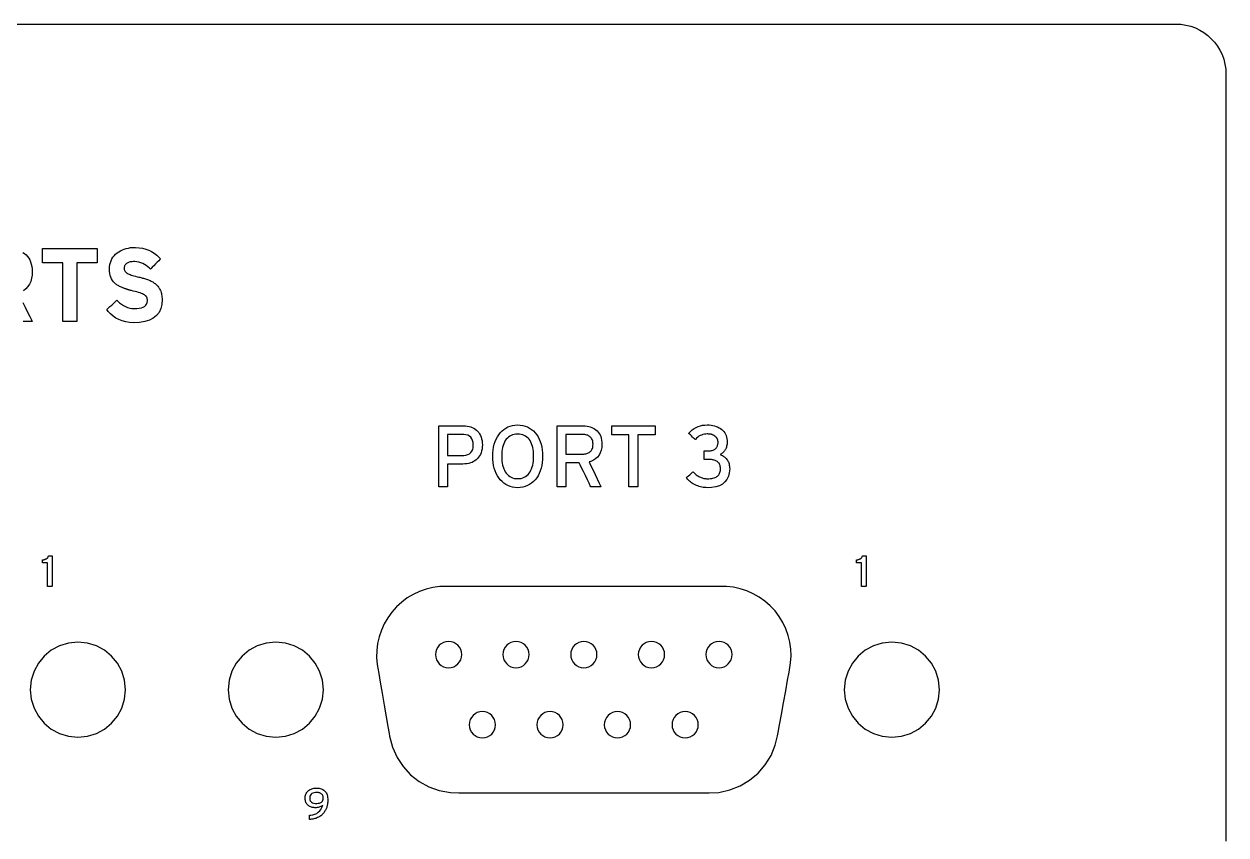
# Model space of a CAD drawing. Extents: x 1 to 47.7, y 0.2 to 35.
# Drawn here: x 41.326 to 43.246, y 13.82 to 15.115 of the extents above; entities that cross this region are included whole.
import ezdxf

# ---------------------------------------------------------------- set-up
doc = ezdxf.new("R2010")
doc.units = 0
doc.header["$MEASUREMENT"] = 0
doc.layers.add('8_0_____DWG', color=7, linetype='CONTINUOUS')

msp = doc.modelspace()

# ---------------------------------------------------------------- linework, layer by layer
at = {"layer": '8_0_____DWG'}
for points in [[(41.2717, 15.1152), (41.337, 15.1152), (41.4014, 15.1152), (41.4648, 15.1152), (41.5273, 15.1152), (41.5888, 15.1152), (41.6493, 15.1152), (41.7088, 15.1152), (41.7674, 15.1152), (41.8249, 15.1152), (41.8814, 15.1152), (41.9368, 15.1152), (41.9913, 15.1152), (42.0446, 15.1152), (42.0969, 15.1152), (42.148, 15.1152), (42.1981, 15.1152), (42.2471, 15.1152), (42.2949, 15.1152), (42.3416, 15.1152), (42.3872, 15.1152), (42.4316, 15.1152), (42.4748, 15.1152), (42.5168, 15.1152), (42.5577, 15.1152), (42.5973, 15.1152), (42.6357, 15.1152), (42.6729, 15.1152), (42.7088, 15.1152), (42.7435, 15.1152), (42.7769, 15.1152), (42.809, 15.1152), (42.8398, 15.1152), (42.8693, 15.1152), (42.8975, 15.1152), (42.9243, 15.1152), (42.9498, 15.1152), (42.974, 15.1152), (42.9968, 15.1152), (43.0182, 15.1152), (43.0382, 15.1152), (43.0568, 15.1152), (43.074, 15.1152), (43.0897, 15.1152), (43.104, 15.1152), (43.1169, 15.1152), (43.1283, 15.1152), (43.1382, 15.1152), (43.1466, 15.1152), (43.1535, 15.1152), (43.1589, 15.1152), (43.1628, 15.1152), (43.1651, 15.1152), (43.1659, 15.1152), (43.1741, 15.1148), (43.182, 15.1136), (43.1897, 15.1116), (43.1971, 15.1089), (43.2041, 15.1056), (43.2107, 15.1015), (43.2168, 15.0969), (43.2225, 15.0918), (43.2277, 15.0861), (43.2323, 15.0799), (43.2363, 15.0733), (43.2396, 15.0663), (43.2423, 15.059), (43.2443, 15.0513), (43.2455, 15.0434), (43.2459, 15.0352), (43.2459, 15.0348), (43.2459, 15.0337), (43.2459, 15.0318), (43.2459, 15.0292), (43.2459, 15.0258), (43.2459, 15.0217), (43.2459, 15.0169), (43.2459, 15.0114), (43.2459, 15.0052), (43.2459, 14.9982), (43.2459, 14.9906), (43.2459, 14.9822), (43.2459, 14.9732), (43.2459, 14.9635), (43.2459, 14.9531), (43.2459, 14.942), (43.2459, 14.9303), (43.2459, 14.9179), (43.2459, 14.9048), (43.2459, 14.8911), (43.2459, 14.8768), (43.2459, 14.8618), (43.2459, 14.8463), (43.2459, 14.83), (43.2459, 14.8132), (43.2459, 14.7958), (43.2459, 14.7777), (43.2459, 14.7591), (43.2459, 14.7398), (43.2459, 14.72), (43.2459, 14.6996), (43.2459, 14.6786), (43.2459, 14.657), (43.2459, 14.6349), (43.2459, 14.6122), (43.2459, 14.589), (43.2459, 14.5409), (43.2459, 14.4906), (43.2459, 14.4383), (43.2459, 14.3839), (43.2459, 14.3276), (43.2459, 14.2692), (43.2459, 14.209), (43.2459, 14.147), (43.2459, 14.0831), (43.2459, 14.0175), (43.2459, 13.9501), (43.2459, 13.8811), (43.2459, 13.8105)], [(41.3244, 14.7504), (41.3271, 14.7486), (41.3297, 14.7465), (41.3319, 14.7441), (41.3339, 14.7414), (41.3355, 14.7385), (41.3369, 14.7353), (41.338, 14.7319), (41.3388, 14.7282), (41.3394, 14.7243), (41.3396, 14.7201), (41.3394, 14.7144), (41.3385, 14.7091), (41.3371, 14.7042), (41.335, 14.6998), (41.3324, 14.6959), (41.3292, 14.6924), (41.3253, 14.6894)], [(41.4108, 14.7337), (41.4108, 14.64), (41.3882, 14.64), (41.3882, 14.7337), (41.3557, 14.7337), (41.3557, 14.7566), (41.4433, 14.7566), (41.4433, 14.7337), (41.4108, 14.7337)], [(41.3245, 14.6707), (41.3283, 14.663), (41.3321, 14.6553), (41.3355, 14.6483), (41.3381, 14.643), (41.3395, 14.6402), (41.3392, 14.64), (41.3372, 14.64), (41.3338, 14.64), (41.3296, 14.64), (41.3252, 14.64)], [(42.3066, 14.4592), (42.3066, 14.3762), (42.2925, 14.3762), (42.2925, 14.4592), (42.265, 14.4592), (42.265, 14.4734), (42.3341, 14.4734), (42.3341, 14.4592), (42.3066, 14.4592)]]:
    msp.add_lwpolyline(points, dxfattribs=at)
for points in [[(41.5468, 14.6752), (41.5463, 14.6675), (41.5447, 14.6607), (41.5419, 14.6548), (41.5379, 14.6498), (41.5328, 14.6456), (41.5266, 14.6424), (41.5191, 14.6401), (41.5105, 14.6386), (41.5013, 14.6381), (41.4949, 14.6386), (41.4888, 14.6396), (41.4831, 14.6411), (41.4779, 14.6431), (41.473, 14.6456), (41.4685, 14.6487), (41.4644, 14.6522), (41.4607, 14.6563), (41.4585, 14.6594), (41.4595, 14.6602), (41.4613, 14.6619), (41.4636, 14.6641), (41.4664, 14.6665), (41.4691, 14.669), (41.4716, 14.6713), (41.4735, 14.6731), (41.4746, 14.6741), (41.4761, 14.6728), (41.479, 14.6701), (41.482, 14.6677), (41.4851, 14.6657), (41.4883, 14.664), (41.4917, 14.6627), (41.4951, 14.6617), (41.4986, 14.6611), (41.5023, 14.6609), (41.5064, 14.6609), (41.5103, 14.6613), (41.5137, 14.662), (41.5166, 14.663), (41.5189, 14.6643), (41.5208, 14.666), (41.5222, 14.668), (41.523, 14.6704), (41.5234, 14.673), (41.5234, 14.6741), (41.5233, 14.6748), (41.5233, 14.6754), (41.5232, 14.676), (41.5231, 14.6766), (41.523, 14.6772), (41.5229, 14.6777), (41.5228, 14.6782), (41.5226, 14.6787), (41.5223, 14.6792), (41.522, 14.6796), (41.5216, 14.6801), (41.5213, 14.6805), (41.5208, 14.6809), (41.5204, 14.6814), (41.5199, 14.6818), (41.5194, 14.6822), (41.5187, 14.6827), (41.5174, 14.6834), (41.5158, 14.6842), (41.5139, 14.6849), (41.5118, 14.6857), (41.5094, 14.6865), (41.5067, 14.6873), (41.5038, 14.6881), (41.5006, 14.6888), (41.4979, 14.6895), (41.497, 14.6897), (41.4962, 14.6899), (41.4953, 14.6902), (41.4945, 14.6904), (41.4937, 14.6907), (41.4929, 14.6909), (41.4921, 14.6912), (41.4913, 14.6915), (41.4905, 14.6917), (41.4897, 14.6919), (41.489, 14.6922), (41.4882, 14.6924), (41.4874, 14.6927), (41.4866, 14.693), (41.4859, 14.6932), (41.4851, 14.6935), (41.4844, 14.6938), (41.4832, 14.6943), (41.4818, 14.6949), (41.4804, 14.6955), (41.479, 14.6962), (41.4778, 14.6969), (41.4765, 14.6976), (41.4753, 14.6984), (41.4742, 14.6992), (41.4731, 14.7), (41.4712, 14.7016), (41.4693, 14.7035), (41.4676, 14.7057), (41.4662, 14.7082), (41.465, 14.7109), (41.4641, 14.7138), (41.4634, 14.7169), (41.463, 14.7203), (41.4628, 14.724), (41.463, 14.7276), (41.4635, 14.731), (41.4642, 14.7342), (41.4653, 14.7372), (41.4666, 14.7401), (41.4683, 14.7427), (41.4702, 14.7452), (41.4725, 14.7475), (41.475, 14.7496), (41.4777, 14.7515), (41.4804, 14.7531), (41.4834, 14.7546), (41.4865, 14.7558), (41.4897, 14.7568), (41.4931, 14.7575), (41.4966, 14.7581), (41.5003, 14.7584), (41.5046, 14.7585), (41.5102, 14.758), (41.5156, 14.7572), (41.5207, 14.7559), (41.5256, 14.7541), (41.5301, 14.7519), (41.5344, 14.7492), (41.5385, 14.7461), (41.5422, 14.7425), (41.5443, 14.7401), (41.5433, 14.7391), (41.5414, 14.7372), (41.539, 14.7348), (41.5362, 14.732), (41.5335, 14.7293), (41.5311, 14.7269), (41.5292, 14.725), (41.5282, 14.7239), (41.5267, 14.7253), (41.5242, 14.7276), (41.5216, 14.7297), (41.5188, 14.7314), (41.516, 14.7329), (41.513, 14.7341), (41.5099, 14.735), (41.5067, 14.7356), (41.5034, 14.7358), (41.501, 14.7358), (41.4991, 14.7357), (41.4974, 14.7355), (41.4959, 14.7352), (41.4944, 14.7348), (41.4931, 14.7344), (41.492, 14.7339), (41.4909, 14.7334), (41.4901, 14.7328), (41.4893, 14.732), (41.4885, 14.7313), (41.4879, 14.7305), (41.4874, 14.7297), (41.487, 14.7289), (41.4867, 14.728), (41.4864, 14.7271), (41.4863, 14.7262), (41.4862, 14.7253), (41.4863, 14.7242), (41.4864, 14.7231), (41.4867, 14.722), (41.4872, 14.7211), (41.4877, 14.7202), (41.4884, 14.7193), (41.4893, 14.7185), (41.4902, 14.7178), (41.4913, 14.7172), (41.4925, 14.7165), (41.494, 14.7158), (41.4957, 14.7151), (41.4976, 14.7144), (41.4996, 14.7137), (41.5019, 14.7131), (41.5045, 14.7124), (41.5072, 14.7117), (41.5096, 14.7111), (41.5112, 14.7108), (41.5127, 14.7104), (41.5143, 14.71), (41.5158, 14.7096), (41.5174, 14.7092), (41.5189, 14.7088), (41.5205, 14.7083), (41.522, 14.7078), (41.5235, 14.7073), (41.525, 14.7068), (41.5264, 14.7062), (41.5278, 14.7055), (41.5292, 14.7048), (41.5306, 14.7041), (41.5319, 14.7033), (41.5332, 14.7025), (41.5344, 14.7016), (41.5357, 14.7007), (41.5368, 14.6997), (41.538, 14.6987), (41.539, 14.6976), (41.54, 14.6964), (41.541, 14.6952), (41.5418, 14.694), (41.5427, 14.6927), (41.5434, 14.6914), (41.5442, 14.6899), (41.5448, 14.6884), (41.5453, 14.6867), (41.5458, 14.685), (41.5461, 14.6832), (41.5464, 14.6813), (41.5466, 14.6794), (41.5468, 14.6774)], [(42.1546, 14.4249), (42.1544, 14.4197), (42.1539, 14.4148), (42.1532, 14.4101), (42.1522, 14.4057), (42.1508, 14.4015), (42.1492, 14.3976), (42.1473, 14.3939), (42.1451, 14.3905), (42.1426, 14.3873), (42.1399, 14.3844), (42.137, 14.3819), (42.1338, 14.3797), (42.1304, 14.378), (42.1268, 14.3766), (42.123, 14.3756), (42.1189, 14.3749), (42.1146, 14.3747), (42.1104, 14.3749), (42.1064, 14.3756), (42.1026, 14.3766), (42.099, 14.378), (42.0957, 14.3797), (42.0926, 14.3819), (42.0897, 14.3844), (42.087, 14.3873), (42.0845, 14.3905), (42.0823, 14.3939), (42.0803, 14.3976), (42.0787, 14.4015), (42.0773, 14.4057), (42.0763, 14.4101), (42.0755, 14.4148), (42.075, 14.4197), (42.0748, 14.4249), (42.075, 14.43), (42.0755, 14.435), (42.0763, 14.4397), (42.0773, 14.4441), (42.0787, 14.4483), (42.0803, 14.4523), (42.0823, 14.456), (42.0845, 14.4594), (42.087, 14.4626), (42.0897, 14.4655), (42.0926, 14.4679), (42.0957, 14.47), (42.099, 14.4718), (42.1026, 14.4731), (42.1064, 14.4741), (42.1104, 14.4747), (42.1146, 14.475), (42.1189, 14.4747), (42.123, 14.4741), (42.1268, 14.4731), (42.1304, 14.4718), (42.1338, 14.47), (42.137, 14.4679), (42.1399, 14.4655), (42.1426, 14.4626), (42.1451, 14.4594), (42.1473, 14.456), (42.1492, 14.4523), (42.1508, 14.4483), (42.1522, 14.4441), (42.1532, 14.4397), (42.1539, 14.435), (42.1544, 14.43)], [(42.4533, 14.4051), (42.4527, 14.3987), (42.4513, 14.393), (42.449, 14.3881), (42.4458, 14.3839), (42.4418, 14.3805), (42.4369, 14.3779), (42.4311, 14.3761), (42.4244, 14.375), (42.4177, 14.3747), (42.4154, 14.3748), (42.4131, 14.375), (42.4109, 14.3753), (42.4087, 14.3757), (42.4065, 14.3762), (42.4044, 14.3769), (42.4022, 14.3776), (42.4001, 14.3784), (42.398, 14.3793), (42.396, 14.3803), (42.3941, 14.3814), (42.3923, 14.3826), (42.3906, 14.3839), (42.389, 14.3853), (42.3875, 14.3867), (42.3861, 14.3882), (42.3848, 14.3898), (42.3842, 14.3909), (42.3849, 14.3914), (42.3861, 14.3925), (42.3877, 14.3939), (42.3895, 14.3955), (42.3913, 14.3971), (42.3929, 14.3985), (42.3941, 14.3995), (42.3948, 14.4001), (42.3955, 14.3995), (42.3966, 14.3983), (42.3977, 14.3972), (42.3988, 14.3962), (42.4, 14.3952), (42.4012, 14.3943), (42.4025, 14.3935), (42.4038, 14.3927), (42.4051, 14.392), (42.4065, 14.3914), (42.4079, 14.3909), (42.4093, 14.3904), (42.4107, 14.39), (42.4121, 14.3897), (42.4136, 14.3894), (42.415, 14.3892), (42.4164, 14.3891), (42.4178, 14.3891), (42.4201, 14.3891), (42.4225, 14.3892), (42.4246, 14.3895), (42.4266, 14.3899), (42.4284, 14.3904), (42.4301, 14.391), (42.4316, 14.3917), (42.4329, 14.3925), (42.4341, 14.3934), (42.435, 14.3944), (42.4359, 14.3954), (42.4366, 14.3966), (42.4373, 14.3978), (42.4378, 14.3992), (42.4382, 14.4006), (42.4385, 14.4021), (42.4386, 14.4037), (42.4387, 14.4053), (42.4386, 14.407), (42.4383, 14.4085), (42.438, 14.41), (42.4376, 14.4113), (42.437, 14.4125), (42.4363, 14.4137), (42.4355, 14.4147), (42.4346, 14.4156), (42.4336, 14.4165), (42.4325, 14.4172), (42.4313, 14.4178), (42.43, 14.4183), (42.4287, 14.4188), (42.4272, 14.4192), (42.4257, 14.4194), (42.4242, 14.4196), (42.4225, 14.4197), (42.4215, 14.4197), (42.4209, 14.4197), (42.4199, 14.4197), (42.4186, 14.4197), (42.4172, 14.4197), (42.4157, 14.4197), (42.4144, 14.4197), (42.4134, 14.4197), (42.4128, 14.4197), (42.4127, 14.4199), (42.4127, 14.4209), (42.4127, 14.4226), (42.4127, 14.4247), (42.4127, 14.4271), (42.4127, 14.4294), (42.4127, 14.4315), (42.4127, 14.433), (42.4127, 14.4338), (42.4129, 14.4338), (42.4136, 14.4338), (42.4147, 14.4338), (42.4161, 14.4338), (42.4175, 14.4338), (42.4189, 14.4338), (42.4202, 14.4338), (42.421, 14.4338), (42.4214, 14.4338), (42.4227, 14.4338), (42.4241, 14.434), (42.4254, 14.4342), (42.4267, 14.4346), (42.4278, 14.435), (42.4289, 14.4356), (42.4298, 14.4362), (42.4307, 14.437), (42.4315, 14.4378), (42.4322, 14.4387), (42.4328, 14.4396), (42.4333, 14.4406), (42.4338, 14.4416), (42.4341, 14.4427), (42.4344, 14.4438), (42.4346, 14.4449), (42.4347, 14.4461), (42.4347, 14.4472), (42.4347, 14.4477), (42.4347, 14.4482), (42.4347, 14.4487), (42.4346, 14.4492), (42.4345, 14.4497), (42.4344, 14.4502), (42.4343, 14.4508), (42.4342, 14.4513), (42.434, 14.4518), (42.4338, 14.4524), (42.4335, 14.4529), (42.4332, 14.4534), (42.4329, 14.4539), (42.4326, 14.4544), (42.4322, 14.4548), (42.4318, 14.4553), (42.4314, 14.4557), (42.4309, 14.4562), (42.4304, 14.4566), (42.4299, 14.4571), (42.4293, 14.4575), (42.4288, 14.4579), (42.4281, 14.4583), (42.4275, 14.4586), (42.4268, 14.4589), (42.426, 14.4593), (42.4253, 14.4595), (42.4244, 14.4598), (42.4236, 14.46), (42.4226, 14.4602), (42.4217, 14.4603), (42.4206, 14.4604), (42.4196, 14.4605), (42.4185, 14.4606), (42.4173, 14.4606), (42.4152, 14.4605), (42.4129, 14.4602), (42.4106, 14.4597), (42.4084, 14.4589), (42.4063, 14.458), (42.4042, 14.4568), (42.4023, 14.4554), (42.4004, 14.4537), (42.3986, 14.4518), (42.3981, 14.4518), (42.3972, 14.4527), (42.3958, 14.4541), (42.3941, 14.4557), (42.3924, 14.4574), (42.3907, 14.4591), (42.3893, 14.4605), (42.3883, 14.4615), (42.3879, 14.4618), (42.3906, 14.4646), (42.3935, 14.467), (42.3965, 14.4692), (42.3997, 14.471), (42.403, 14.4724), (42.4065, 14.4736), (42.4101, 14.4744), (42.4138, 14.4748), (42.4176, 14.475), (42.4207, 14.4749), (42.4236, 14.4746), (42.4264, 14.4741), (42.429, 14.4735), (42.4316, 14.4727), (42.434, 14.4717), (42.4363, 14.4706), (42.4385, 14.4692), (42.4406, 14.4678), (42.4425, 14.4661), (42.4442, 14.4643), (42.4456, 14.4623), (42.4468, 14.4602), (42.4478, 14.4579), (42.4485, 14.4555), (42.449, 14.4529), (42.4493, 14.4502), (42.4494, 14.4478), (42.4492, 14.4459), (42.4491, 14.4441), (42.4488, 14.4425), (42.4485, 14.4409), (42.4481, 14.4394), (42.4476, 14.438), (42.447, 14.4368), (42.4464, 14.4356), (42.4457, 14.4345), (42.4449, 14.4334), (42.4441, 14.4324), (42.4432, 14.4314), (42.4423, 14.4306), (42.4414, 14.4297), (42.4404, 14.4289), (42.4393, 14.4282), (42.4383, 14.4275), (42.439, 14.427), (42.4405, 14.4265), (42.4419, 14.4259), (42.4432, 14.4251), (42.4445, 14.4243), (42.4457, 14.4234), (42.4468, 14.4224), (42.4478, 14.4212), (42.4488, 14.42), (42.4497, 14.4187), (42.4505, 14.4173), (42.4512, 14.4159), (42.4518, 14.4143), (42.4523, 14.4126), (42.4527, 14.4109), (42.453, 14.4091), (42.4532, 14.4071)], [(42.0583, 14.443), (42.0581, 14.4396), (42.0578, 14.4364), (42.0571, 14.4334), (42.0563, 14.4306), (42.0552, 14.428), (42.0539, 14.4255), (42.0524, 14.4233), (42.0506, 14.4213), (42.0487, 14.4195), (42.0465, 14.4178), (42.0443, 14.4164), (42.0418, 14.4152), (42.0393, 14.4143), (42.0365, 14.4135), (42.0336, 14.4129), (42.0306, 14.4126), (42.0274, 14.4125), (42.0263, 14.4125), (42.024, 14.4125), (42.0206, 14.4125), (42.0165, 14.4125), (42.0122, 14.4125), (42.0082, 14.4125), (42.0049, 14.4125), (42.0029, 14.4125), (42.0025, 14.4123), (42.0025, 14.4101), (42.0025, 14.4058), (42.0025, 14.4003), (42.0025, 14.394), (42.0025, 14.3878), (42.0025, 14.3823), (42.0025, 14.3782), (42.0025, 14.3763), (42.0021, 14.3762), (42.0009, 14.3762), (41.999, 14.3762), (41.9968, 14.3762), (41.9943, 14.3762), (41.9921, 14.3762), (41.9902, 14.3762), (41.989, 14.3762), (41.9886, 14.3764), (41.9886, 14.3816), (41.9886, 14.3925), (41.9886, 14.4072), (41.9886, 14.4239), (41.9886, 14.4407), (41.9886, 14.4557), (41.9886, 14.4671), (41.9886, 14.473), (41.9893, 14.4734), (41.9925, 14.4734), (41.9977, 14.4734), (42.0041, 14.4734), (42.011, 14.4734), (42.0176, 14.4734), (42.0231, 14.4734), (42.0268, 14.4734), (42.0284, 14.4734), (42.0314, 14.4733), (42.0343, 14.473), (42.0371, 14.4724), (42.0397, 14.4717), (42.0422, 14.4708), (42.0445, 14.4696), (42.0467, 14.4683), (42.0488, 14.4667), (42.0507, 14.4649), (42.0525, 14.4629), (42.054, 14.4607), (42.0553, 14.4583), (42.0563, 14.4556), (42.0572, 14.4528), (42.0578, 14.4497), (42.0581, 14.4465)], [(42.0439, 14.443), (42.0436, 14.4468), (42.0428, 14.4501), (42.0416, 14.4529), (42.0399, 14.4553), (42.0377, 14.4571), (42.0351, 14.4585), (42.032, 14.4593), (42.0285, 14.4597), (42.0271, 14.4597), (42.0246, 14.4597), (42.0209, 14.4597), (42.0165, 14.4597), (42.0119, 14.4597), (42.0077, 14.4597), (42.0044, 14.4597), (42.0026, 14.4597), (42.0025, 14.4592), (42.0025, 14.4564), (42.0025, 14.4517), (42.0025, 14.446), (42.0025, 14.4399), (42.0025, 14.4341), (42.0025, 14.4295), (42.0025, 14.4267), (42.0026, 14.4261), (42.0044, 14.4261), (42.0077, 14.4261), (42.0119, 14.4261), (42.0165, 14.4261), (42.0209, 14.4261), (42.0246, 14.4261), (42.0271, 14.4261), (42.0285, 14.4262), (42.0321, 14.4266), (42.0353, 14.4275), (42.0379, 14.4288), (42.0401, 14.4307), (42.0417, 14.4331), (42.0429, 14.4359), (42.0437, 14.4392)], [(42.1402, 14.4249), (42.1401, 14.4287), (42.1398, 14.4323), (42.1394, 14.4357), (42.1388, 14.439), (42.138, 14.442), (42.137, 14.4448), (42.1358, 14.4475), (42.1345, 14.4499), (42.133, 14.4521), (42.1313, 14.454), (42.1294, 14.4557), (42.1274, 14.4571), (42.1252, 14.4583), (42.1228, 14.4592), (42.1202, 14.4599), (42.1175, 14.4603), (42.1146, 14.4605), (42.1118, 14.4603), (42.1091, 14.4599), (42.1066, 14.4592), (42.1043, 14.4583), (42.1021, 14.4571), (42.1001, 14.4557), (42.0983, 14.454), (42.0966, 14.4521), (42.095, 14.4499), (42.0937, 14.4475), (42.0925, 14.4448), (42.0915, 14.442), (42.0907, 14.439), (42.09, 14.4357), (42.0896, 14.4323), (42.0893, 14.4287), (42.0892, 14.4249), (42.0893, 14.4211), (42.0896, 14.4175), (42.09, 14.4141), (42.0907, 14.4109), (42.0915, 14.4079), (42.0925, 14.4051), (42.0937, 14.4025), (42.095, 14.4001), (42.0966, 14.3979), (42.0983, 14.3958), (42.1001, 14.3941), (42.1021, 14.3926), (42.1043, 14.3914), (42.1066, 14.3904), (42.1091, 14.3897), (42.1118, 14.3893), (42.1146, 14.3892), (42.1175, 14.3893), (42.1202, 14.3897), (42.1228, 14.3904), (42.1252, 14.3914), (42.1274, 14.3926), (42.1294, 14.3941), (42.1313, 14.3958), (42.133, 14.3979), (42.1345, 14.4001), (42.1358, 14.4025), (42.137, 14.4051), (42.138, 14.4079), (42.1388, 14.4109), (42.1394, 14.4141), (42.1398, 14.4175), (42.1401, 14.4211)], [(42.2493, 14.4444), (42.249, 14.4392), (42.2481, 14.4345), (42.2466, 14.4304), (42.2447, 14.4267), (42.2422, 14.4235), (42.2391, 14.4208), (42.2356, 14.4185), (42.2315, 14.4168), (42.2287, 14.4158), (42.2299, 14.4133), (42.2321, 14.4087), (42.2351, 14.4026), (42.2383, 14.3958), (42.2416, 14.389), (42.2445, 14.383), (42.2467, 14.3786), (42.2477, 14.3764), (42.2475, 14.3762), (42.2461, 14.3762), (42.244, 14.3762), (42.2413, 14.3762), (42.2385, 14.3762), (42.2358, 14.3762), (42.2336, 14.3762), (42.232, 14.3762), (42.2315, 14.3763), (42.2307, 14.3779), (42.2288, 14.3819), (42.2261, 14.3875), (42.2229, 14.394), (42.2197, 14.4006), (42.2168, 14.4066), (42.2145, 14.4114), (42.2131, 14.4143), (42.2127, 14.4147), (42.2113, 14.4147), (42.2087, 14.4147), (42.2054, 14.4147), (42.2017, 14.4147), (42.1981, 14.4147), (42.195, 14.4147), (42.1927, 14.4147), (42.1916, 14.4147), (42.1916, 14.4137), (42.1916, 14.4103), (42.1916, 14.4051), (42.1916, 14.3988), (42.1916, 14.3921), (42.1916, 14.3859), (42.1916, 14.3806), (42.1916, 14.3772), (42.1916, 14.3762), (42.1909, 14.3762), (42.1894, 14.3762), (42.1874, 14.3762), (42.185, 14.3762), (42.1826, 14.3762), (42.1805, 14.3762), (42.1788, 14.3762), (42.1779, 14.3762), (42.1778, 14.3774), (42.1778, 14.3845), (42.1778, 14.3966), (42.1778, 14.4119), (42.1778, 14.4287), (42.1778, 14.445), (42.1778, 14.4591), (42.1778, 14.4692), (42.1778, 14.4734), (42.1791, 14.4734), (42.1829, 14.4734), (42.1887, 14.4734), (42.1955, 14.4734), (42.2026, 14.4734), (42.2093, 14.4734), (42.2148, 14.4734), (42.2182, 14.4734), (42.2199, 14.4734), (42.2227, 14.4733), (42.2255, 14.4729), (42.2282, 14.4724), (42.2307, 14.4717), (42.2331, 14.4708), (42.2354, 14.4698), (42.2376, 14.4685), (42.2397, 14.4671), (42.2417, 14.4654), (42.2435, 14.4635), (42.245, 14.4614), (42.2463, 14.4591), (42.2473, 14.4566), (42.2482, 14.4539), (42.2488, 14.4509), (42.2492, 14.4477)], [(42.2351, 14.444), (42.235, 14.4458), (42.2348, 14.4474), (42.2345, 14.449), (42.234, 14.4505), (42.2335, 14.4518), (42.2328, 14.4531), (42.2321, 14.4542), (42.2312, 14.4552), (42.2302, 14.4562), (42.2291, 14.457), (42.2279, 14.4578), (42.2266, 14.4584), (42.2252, 14.4589), (42.2237, 14.4593), (42.2222, 14.4595), (42.2205, 14.4597), (42.219, 14.4597), (42.2177, 14.4597), (42.2146, 14.4597), (42.2105, 14.4597), (42.2057, 14.4597), (42.2009, 14.4597), (42.1966, 14.4597), (42.1933, 14.4597), (42.1917, 14.4597), (42.1916, 14.4591), (42.1916, 14.4564), (42.1916, 14.4521), (42.1916, 14.4468), (42.1916, 14.4413), (42.1916, 14.436), (42.1916, 14.4317), (42.1916, 14.429), (42.1917, 14.4284), (42.1933, 14.4284), (42.1966, 14.4284), (42.2009, 14.4284), (42.2057, 14.4284), (42.2105, 14.4284), (42.2146, 14.4284), (42.2177, 14.4284), (42.219, 14.4284), (42.2205, 14.4284), (42.2221, 14.4286), (42.2237, 14.4288), (42.2251, 14.4292), (42.2265, 14.4297), (42.2277, 14.4303), (42.2289, 14.431), (42.23, 14.4318), (42.231, 14.4327), (42.232, 14.4337), (42.2328, 14.4348), (42.2334, 14.436), (42.234, 14.4374), (42.2345, 14.4389), (42.2348, 14.4404), (42.235, 14.4421)], [(41.364, 14.2172), (41.364, 14.2187), (41.364, 14.2224), (41.364, 14.2279), (41.364, 14.2342), (41.364, 14.2407), (41.364, 14.2467), (41.364, 14.2514), (41.364, 14.2541), (41.364, 14.2545), (41.3634, 14.2545), (41.3623, 14.2545), (41.361, 14.2545), (41.3595, 14.2545), (41.3581, 14.2545), (41.3569, 14.2545), (41.356, 14.2545), (41.3557, 14.2545), (41.3557, 14.2547), (41.3557, 14.2552), (41.3557, 14.2559), (41.3557, 14.2568), (41.3557, 14.2577), (41.3557, 14.2585), (41.3557, 14.2591), (41.3557, 14.2595), (41.3561, 14.2595), (41.357, 14.2596), (41.3578, 14.2598), (41.3586, 14.2599), (41.3593, 14.2601), (41.3601, 14.2604), (41.3608, 14.2606), (41.3614, 14.2609), (41.3621, 14.2612), (41.3627, 14.2616), (41.3632, 14.262), (41.3637, 14.2624), (41.3641, 14.2629), (41.3645, 14.2635), (41.3648, 14.2641), (41.3651, 14.2647), (41.3653, 14.2654), (41.3654, 14.2658), (41.3659, 14.2658), (41.3666, 14.2658), (41.3675, 14.2658), (41.3685, 14.2658), (41.3695, 14.2658), (41.3703, 14.2658), (41.3709, 14.2658), (41.3711, 14.2658), (41.3711, 14.264), (41.3711, 14.259), (41.3711, 14.2519), (41.3711, 14.2437), (41.3711, 14.2352), (41.3711, 14.2274), (41.3711, 14.2212), (41.3711, 14.2177), (41.371, 14.2172), (41.3705, 14.2172), (41.3696, 14.2172), (41.3685, 14.2172), (41.3673, 14.2172), (41.3661, 14.2172), (41.365, 14.2172), (41.3643, 14.2172)], [(42.664, 14.2172), (42.664, 14.2187), (42.664, 14.2224), (42.664, 14.2279), (42.664, 14.2342), (42.664, 14.2407), (42.664, 14.2467), (42.664, 14.2514), (42.664, 14.2541), (42.664, 14.2545), (42.6633, 14.2545), (42.6623, 14.2545), (42.661, 14.2545), (42.6595, 14.2545), (42.6581, 14.2545), (42.6569, 14.2545), (42.656, 14.2545), (42.6557, 14.2545), (42.6557, 14.2547), (42.6557, 14.2552), (42.6557, 14.2559), (42.6557, 14.2568), (42.6557, 14.2577), (42.6557, 14.2585), (42.6557, 14.2591), (42.6557, 14.2595), (42.6561, 14.2595), (42.657, 14.2596), (42.6578, 14.2598), (42.6586, 14.2599), (42.6593, 14.2601), (42.6601, 14.2604), (42.6608, 14.2606), (42.6614, 14.2609), (42.6621, 14.2612), (42.6627, 14.2616), (42.6632, 14.262), (42.6637, 14.2624), (42.6641, 14.2629), (42.6645, 14.2635), (42.6648, 14.2641), (42.6651, 14.2647), (42.6653, 14.2654), (42.6654, 14.2658), (42.6658, 14.2658), (42.6666, 14.2658), (42.6675, 14.2658), (42.6685, 14.2658), (42.6695, 14.2658), (42.6703, 14.2658), (42.6709, 14.2658), (42.6711, 14.2658), (42.6711, 14.264), (42.6711, 14.259), (42.6711, 14.2519), (42.6711, 14.2437), (42.6711, 14.2352), (42.6711, 14.2274), (42.6711, 14.2212), (42.6711, 14.2177), (42.671, 14.2172), (42.6705, 14.2172), (42.6696, 14.2172), (42.6685, 14.2172), (42.6673, 14.2172), (42.6661, 14.2172), (42.665, 14.2172), (42.6643, 14.2172)], [(41.9101, 13.9781), (41.9147, 13.9604), (41.9221, 13.944), (41.9319, 13.9293), (41.9438, 13.9164), (41.9575, 13.9056), (41.9729, 13.897), (41.9896, 13.891), (42.0074, 13.8878), (42.021, 13.8872), (42.047, 13.8872), (42.0951, 13.8872), (42.1576, 13.8872), (42.2269, 13.8872), (42.2955, 13.8872), (42.3558, 13.8872), (42.4001, 13.8872), (42.4208, 13.8872), (42.4361, 13.8882), (42.4537, 13.892), (42.4701, 13.8986), (42.4852, 13.9076), (42.4986, 13.9188), (42.5101, 13.9321), (42.5194, 13.9472), (42.5262, 13.9638), (42.5298, 13.9783), (42.5308, 13.9839), (42.533, 13.996), (42.536, 14.0125), (42.5394, 14.0312), (42.5428, 14.0501), (42.5459, 14.0672), (42.5483, 14.0803), (42.5496, 14.0874), (42.5507, 14.0948), (42.5514, 14.106), (42.551, 14.1171), (42.5494, 14.1281), (42.5468, 14.1389), (42.543, 14.1493), (42.5383, 14.1594), (42.5325, 14.1689), (42.5257, 14.1779), (42.518, 14.1862), (42.5096, 14.1935), (42.5005, 14.2), (42.4909, 14.2055), (42.4808, 14.2099), (42.4702, 14.2134), (42.4593, 14.2157), (42.4482, 14.217), (42.4386, 14.2172), (42.4101, 14.2172), (42.3573, 14.2172), (42.2888, 14.2172), (42.2127, 14.2172), (42.1375, 14.2172), (42.0714, 14.2172), (42.0228, 14.2172), (42.0001, 14.2172), (41.9904, 14.2168), (41.9793, 14.2153), (41.9685, 14.2128), (41.958, 14.2091), (41.948, 14.2044), (41.9384, 14.1988), (41.9295, 14.1921), (41.9212, 14.1846), (41.9137, 14.1762), (41.9071, 14.167), (41.9015, 14.1574), (41.897, 14.1472), (41.8934, 14.1367), (41.891, 14.1259), (41.8897, 14.1149), (41.8895, 14.1038), (41.8904, 14.0926), (41.8913, 14.0866), (41.8928, 14.0781), (41.8952, 14.064), (41.8983, 14.0464), (41.9016, 14.0274), (41.9048, 14.0089), (41.9075, 13.9932), (41.9094, 13.9822)], [(41.4884, 14.0522), (41.4869, 14.0675), (41.4824, 14.0818), (41.4754, 14.0947), (41.4662, 14.1059), (41.4549, 14.1152), (41.442, 14.1222), (41.4277, 14.1267), (41.4124, 14.1282), (41.3971, 14.1267), (41.3828, 14.1222), (41.3699, 14.1152), (41.3587, 14.1059), (41.3494, 14.0947), (41.3424, 14.0818), (41.338, 14.0675), (41.3364, 14.0522), (41.338, 14.0369), (41.3424, 14.0226), (41.3494, 14.0097), (41.3587, 13.9985), (41.3699, 13.9892), (41.3828, 13.9822), (41.3971, 13.9778), (41.4124, 13.9762), (41.4277, 13.9778), (41.442, 13.9822), (41.4549, 13.9892), (41.4662, 13.9985), (41.4754, 14.0097), (41.4824, 14.0226), (41.4869, 14.0369)], [(41.8044, 14.0522), (41.8029, 14.0675), (41.7984, 14.0818), (41.7914, 14.0947), (41.7821, 14.1059), (41.7709, 14.1152), (41.758, 14.1222), (41.7437, 14.1267), (41.7284, 14.1282), (41.7131, 14.1267), (41.6988, 14.1222), (41.6859, 14.1152), (41.6747, 14.1059), (41.6654, 14.0947), (41.6584, 14.0818), (41.6539, 14.0675), (41.6524, 14.0522), (41.6539, 14.0369), (41.6584, 14.0226), (41.6654, 14.0097), (41.6747, 13.9985), (41.6859, 13.9892), (41.6988, 13.9822), (41.7131, 13.9778), (41.7284, 13.9762), (41.7437, 13.9778), (41.758, 13.9822), (41.7709, 13.9892), (41.7821, 13.9985), (41.7914, 14.0097), (41.7984, 14.0226), (41.8029, 14.0369)], [(42.0254, 14.1082), (42.025, 14.1124), (42.0237, 14.1164), (42.0218, 14.12), (42.0192, 14.1231), (42.0161, 14.1256), (42.0126, 14.1276), (42.0086, 14.1288), (42.0044, 14.1292), (42.0002, 14.1288), (41.9962, 14.1276), (41.9926, 14.1256), (41.9895, 14.1231), (41.987, 14.12), (41.985, 14.1164), (41.9838, 14.1124), (41.9834, 14.1082), (41.9838, 14.104), (41.985, 14.1), (41.987, 14.0965), (41.9895, 14.0934), (41.9926, 14.0908), (41.9962, 14.0889), (42.0002, 14.0876), (42.0044, 14.0872), (42.0086, 14.0876), (42.0126, 14.0889), (42.0161, 14.0908), (42.0192, 14.0934), (42.0218, 14.0965), (42.0237, 14.1), (42.025, 14.104)], [(42.133, 14.1082), (42.1326, 14.1124), (42.1314, 14.1164), (42.1294, 14.12), (42.1269, 14.1231), (42.1238, 14.1256), (42.1202, 14.1276), (42.1163, 14.1288), (42.112, 14.1292), (42.1078, 14.1288), (42.1039, 14.1276), (42.1003, 14.1256), (42.0972, 14.1231), (42.0946, 14.12), (42.0927, 14.1164), (42.0915, 14.1124), (42.091, 14.1082), (42.0915, 14.104), (42.0927, 14.1), (42.0946, 14.0965), (42.0972, 14.0934), (42.1003, 14.0908), (42.1039, 14.0889), (42.1078, 14.0876), (42.112, 14.0872), (42.1163, 14.0876), (42.1202, 14.0889), (42.1238, 14.0908), (42.1269, 14.0934), (42.1294, 14.0965), (42.1314, 14.1), (42.1326, 14.104)], [(42.2414, 14.1082), (42.241, 14.1124), (42.2398, 14.1164), (42.2378, 14.12), (42.2353, 14.1231), (42.2322, 14.1256), (42.2286, 14.1276), (42.2247, 14.1288), (42.2204, 14.1292), (42.2162, 14.1288), (42.2123, 14.1276), (42.2087, 14.1256), (42.2056, 14.1231), (42.203, 14.12), (42.2011, 14.1164), (42.1998, 14.1124), (42.1994, 14.1082), (42.1998, 14.104), (42.2011, 14.1), (42.203, 14.0965), (42.2056, 14.0934), (42.2087, 14.0908), (42.2123, 14.0889), (42.2162, 14.0876), (42.2204, 14.0872), (42.2247, 14.0876), (42.2286, 14.0889), (42.2322, 14.0908), (42.2353, 14.0934), (42.2378, 14.0965), (42.2398, 14.1), (42.241, 14.104)], [(42.3494, 14.1082), (42.349, 14.1124), (42.3478, 14.1164), (42.3458, 14.12), (42.3433, 14.1231), (42.3401, 14.1256), (42.3366, 14.1276), (42.3326, 14.1288), (42.3284, 14.1292), (42.3242, 14.1288), (42.3202, 14.1276), (42.3167, 14.1256), (42.3136, 14.1231), (42.311, 14.12), (42.3091, 14.1164), (42.3078, 14.1124), (42.3074, 14.1082), (42.3078, 14.104), (42.3091, 14.1), (42.311, 14.0965), (42.3136, 14.0934), (42.3167, 14.0908), (42.3202, 14.0889), (42.3242, 14.0876), (42.3284, 14.0872), (42.3326, 14.0876), (42.3366, 14.0889), (42.3401, 14.0908), (42.3433, 14.0934), (42.3458, 14.0965), (42.3478, 14.1), (42.349, 14.104)], [(42.4572, 14.1082), (42.4568, 14.1124), (42.4556, 14.1164), (42.4537, 14.12), (42.4511, 14.1231), (42.448, 14.1256), (42.4444, 14.1276), (42.4405, 14.1288), (42.4363, 14.1292), (42.432, 14.1288), (42.4281, 14.1276), (42.4245, 14.1256), (42.4214, 14.1231), (42.4188, 14.12), (42.4169, 14.1164), (42.4157, 14.1124), (42.4152, 14.1082), (42.4157, 14.104), (42.4169, 14.1), (42.4188, 14.0965), (42.4214, 14.0934), (42.4245, 14.0908), (42.4281, 14.0889), (42.432, 14.0876), (42.4363, 14.0872), (42.4405, 14.0876), (42.4444, 14.0889), (42.448, 14.0908), (42.4511, 14.0934), (42.4537, 14.0965), (42.4556, 14.1), (42.4568, 14.104)], [(42.7884, 14.0522), (42.7869, 14.0675), (42.7824, 14.0818), (42.7754, 14.0947), (42.7662, 14.1059), (42.7549, 14.1152), (42.742, 14.1222), (42.7277, 14.1267), (42.7124, 14.1282), (42.6971, 14.1267), (42.6828, 14.1222), (42.6699, 14.1152), (42.6587, 14.1059), (42.6494, 14.0947), (42.6424, 14.0818), (42.638, 14.0675), (42.6364, 14.0522), (42.638, 14.0369), (42.6424, 14.0226), (42.6494, 14.0097), (42.6587, 13.9985), (42.6699, 13.9892), (42.6828, 13.9822), (42.6971, 13.9778), (42.7124, 13.9762), (42.7277, 13.9778), (42.742, 13.9822), (42.7549, 13.9892), (42.7662, 13.9985), (42.7754, 14.0097), (42.7824, 14.0226), (42.7869, 14.0369)], [(42.0794, 13.9962), (42.079, 14.0004), (42.0778, 14.0044), (42.0758, 14.0079), (42.0733, 14.0111), (42.0702, 14.0136), (42.0666, 14.0155), (42.0627, 14.0168), (42.0584, 14.0172), (42.0542, 14.0168), (42.0503, 14.0155), (42.0467, 14.0136), (42.0436, 14.0111), (42.041, 14.0079), (42.0391, 14.0044), (42.0379, 14.0004), (42.0374, 13.9962), (42.0379, 13.992), (42.0391, 13.988), (42.041, 13.9845), (42.0436, 13.9814), (42.0467, 13.9788), (42.0503, 13.9769), (42.0542, 13.9756), (42.0584, 13.9752), (42.0627, 13.9756), (42.0666, 13.9769), (42.0702, 13.9788), (42.0733, 13.9814), (42.0758, 13.9845), (42.0778, 13.988), (42.079, 13.992)], [(42.1874, 13.9962), (42.187, 14.0004), (42.1858, 14.0044), (42.1838, 14.0079), (42.1813, 14.0111), (42.1781, 14.0136), (42.1746, 14.0155), (42.1706, 14.0168), (42.1664, 14.0172), (42.1622, 14.0168), (42.1582, 14.0155), (42.1547, 14.0136), (42.1516, 14.0111), (42.149, 14.0079), (42.1471, 14.0044), (42.1458, 14.0004), (42.1454, 13.9962), (42.1458, 13.992), (42.1471, 13.988), (42.149, 13.9845), (42.1516, 13.9814), (42.1547, 13.9788), (42.1582, 13.9769), (42.1622, 13.9756), (42.1664, 13.9752), (42.1706, 13.9756), (42.1746, 13.9769), (42.1781, 13.9788), (42.1813, 13.9814), (42.1838, 13.9845), (42.1858, 13.988), (42.187, 13.992)], [(42.2951, 13.9962), (42.2947, 14.0004), (42.2935, 14.0044), (42.2915, 14.0079), (42.289, 14.0111), (42.2859, 14.0136), (42.2823, 14.0155), (42.2784, 14.0168), (42.2741, 14.0172), (42.2699, 14.0168), (42.266, 14.0155), (42.2624, 14.0136), (42.2593, 14.0111), (42.2567, 14.0079), (42.2548, 14.0044), (42.2535, 14.0004), (42.2531, 13.9962), (42.2535, 13.992), (42.2548, 13.988), (42.2567, 13.9845), (42.2593, 13.9814), (42.2624, 13.9788), (42.266, 13.9769), (42.2699, 13.9756), (42.2741, 13.9752), (42.2784, 13.9756), (42.2823, 13.9769), (42.2859, 13.9788), (42.289, 13.9814), (42.2915, 13.9845), (42.2935, 13.988), (42.2947, 13.992)], [(42.4032, 13.9962), (42.4028, 14.0004), (42.4016, 14.0044), (42.3996, 14.0079), (42.3971, 14.0111), (42.3939, 14.0136), (42.3904, 14.0155), (42.3864, 14.0168), (42.3822, 14.0172), (42.378, 14.0168), (42.374, 14.0155), (42.3705, 14.0136), (42.3674, 14.0111), (42.3648, 14.0079), (42.3629, 14.0044), (42.3616, 14.0004), (42.3612, 13.9962), (42.3616, 13.992), (42.3629, 13.988), (42.3648, 13.9845), (42.3674, 13.9814), (42.3705, 13.9788), (42.374, 13.9769), (42.378, 13.9756), (42.3822, 13.9752), (42.3864, 13.9756), (42.3904, 13.9769), (42.3939, 13.9788), (42.3971, 13.9814), (42.3996, 13.9845), (42.4016, 13.988), (42.4028, 13.992)], [(41.8115, 13.8757), (41.8115, 13.8746), (41.8114, 13.8735), (41.8113, 13.8724), (41.8112, 13.8712), (41.8111, 13.8701), (41.8109, 13.8689), (41.8106, 13.8677), (41.8104, 13.8666), (41.8101, 13.8654), (41.8097, 13.8642), (41.8092, 13.863), (41.8088, 13.8619), (41.8082, 13.8607), (41.8077, 13.8596), (41.807, 13.8585), (41.8063, 13.8574), (41.8056, 13.8563), (41.8048, 13.8552), (41.804, 13.8542), (41.8031, 13.8533), (41.8022, 13.8524), (41.8012, 13.8515), (41.8001, 13.8507), (41.7989, 13.8499), (41.7977, 13.8491), (41.7965, 13.8484), (41.7951, 13.8478), (41.7937, 13.8472), (41.7922, 13.8467), (41.7907, 13.8462), (41.7891, 13.8458), (41.7874, 13.8455), (41.7856, 13.8453), (41.7838, 13.8451), (41.7823, 13.845), (41.7823, 13.8453), (41.7823, 13.8461), (41.7823, 13.8471), (41.7823, 13.8483), (41.7823, 13.8494), (41.7823, 13.8505), (41.7823, 13.8513), (41.7823, 13.8518), (41.7843, 13.852), (41.7878, 13.8525), (41.791, 13.8534), (41.7938, 13.8547), (41.7963, 13.8564), (41.7986, 13.8585), (41.8005, 13.861), (41.8021, 13.8639), (41.8034, 13.8671), (41.8027, 13.8669), (41.8016, 13.8661), (41.8003, 13.8655), (41.799, 13.8649), (41.7976, 13.8645), (41.796, 13.8641), (41.7944, 13.8639), (41.7927, 13.8637), (41.791, 13.8637), (41.7895, 13.8638), (41.7881, 13.864), (41.7867, 13.8642), (41.7854, 13.8646), (41.7842, 13.865), (41.7829, 13.8656), (41.7818, 13.8663), (41.7807, 13.867), (41.7796, 13.8679), (41.7787, 13.8689), (41.7778, 13.8699), (41.7771, 13.8711), (41.7765, 13.8724), (41.7761, 13.8738), (41.7757, 13.8753), (41.7755, 13.8768), (41.7754, 13.8785), (41.7755, 13.8803), (41.7756, 13.8821), (41.776, 13.8837), (41.7764, 13.8852), (41.7771, 13.8866), (41.7778, 13.8879), (41.7787, 13.889), (41.7797, 13.8901), (41.7809, 13.8911), (41.7821, 13.892), (41.7834, 13.8927), (41.7848, 13.8934), (41.7862, 13.894), (41.7877, 13.8944), (41.7893, 13.8947), (41.791, 13.895), (41.7927, 13.8951), (41.7945, 13.8951), (41.7962, 13.895), (41.7978, 13.8948), (41.7994, 13.8944), (41.8009, 13.894), (41.8023, 13.8934), (41.8036, 13.8927), (41.8049, 13.8919), (41.806, 13.8909), (41.8072, 13.8898), (41.8082, 13.8886), (41.809, 13.8872), (41.8098, 13.8857), (41.8104, 13.884), (41.8108, 13.8822), (41.8112, 13.8802), (41.8114, 13.878)], [(41.8043, 13.8792), (41.8043, 13.88), (41.8042, 13.8809), (41.804, 13.8817), (41.8037, 13.8825), (41.8033, 13.8832), (41.8029, 13.884), (41.8024, 13.8846), (41.8018, 13.8853), (41.8011, 13.8859), (41.8003, 13.8864), (41.7995, 13.8869), (41.7986, 13.8873), (41.7976, 13.8876), (41.7965, 13.8878), (41.7953, 13.888), (41.7941, 13.8881), (41.792, 13.888), (41.7897, 13.8877), (41.7877, 13.8871), (41.786, 13.8862), (41.7847, 13.8851), (41.7837, 13.8838), (41.783, 13.8822), (41.7826, 13.8803), (41.7826, 13.8783), (41.7829, 13.8764), (41.7835, 13.8748), (41.7844, 13.8735), (41.7857, 13.8724), (41.7872, 13.8715), (41.7891, 13.871), (41.7913, 13.8706), (41.7938, 13.8706), (41.7962, 13.8708), (41.7983, 13.8712), (41.8001, 13.8719), (41.8016, 13.8728), (41.8028, 13.874), (41.8036, 13.8755), (41.8041, 13.8772)]]:
    msp.add_lwpolyline(points, close=True, dxfattribs=at)

doc.saveas('drawing.dxf')
